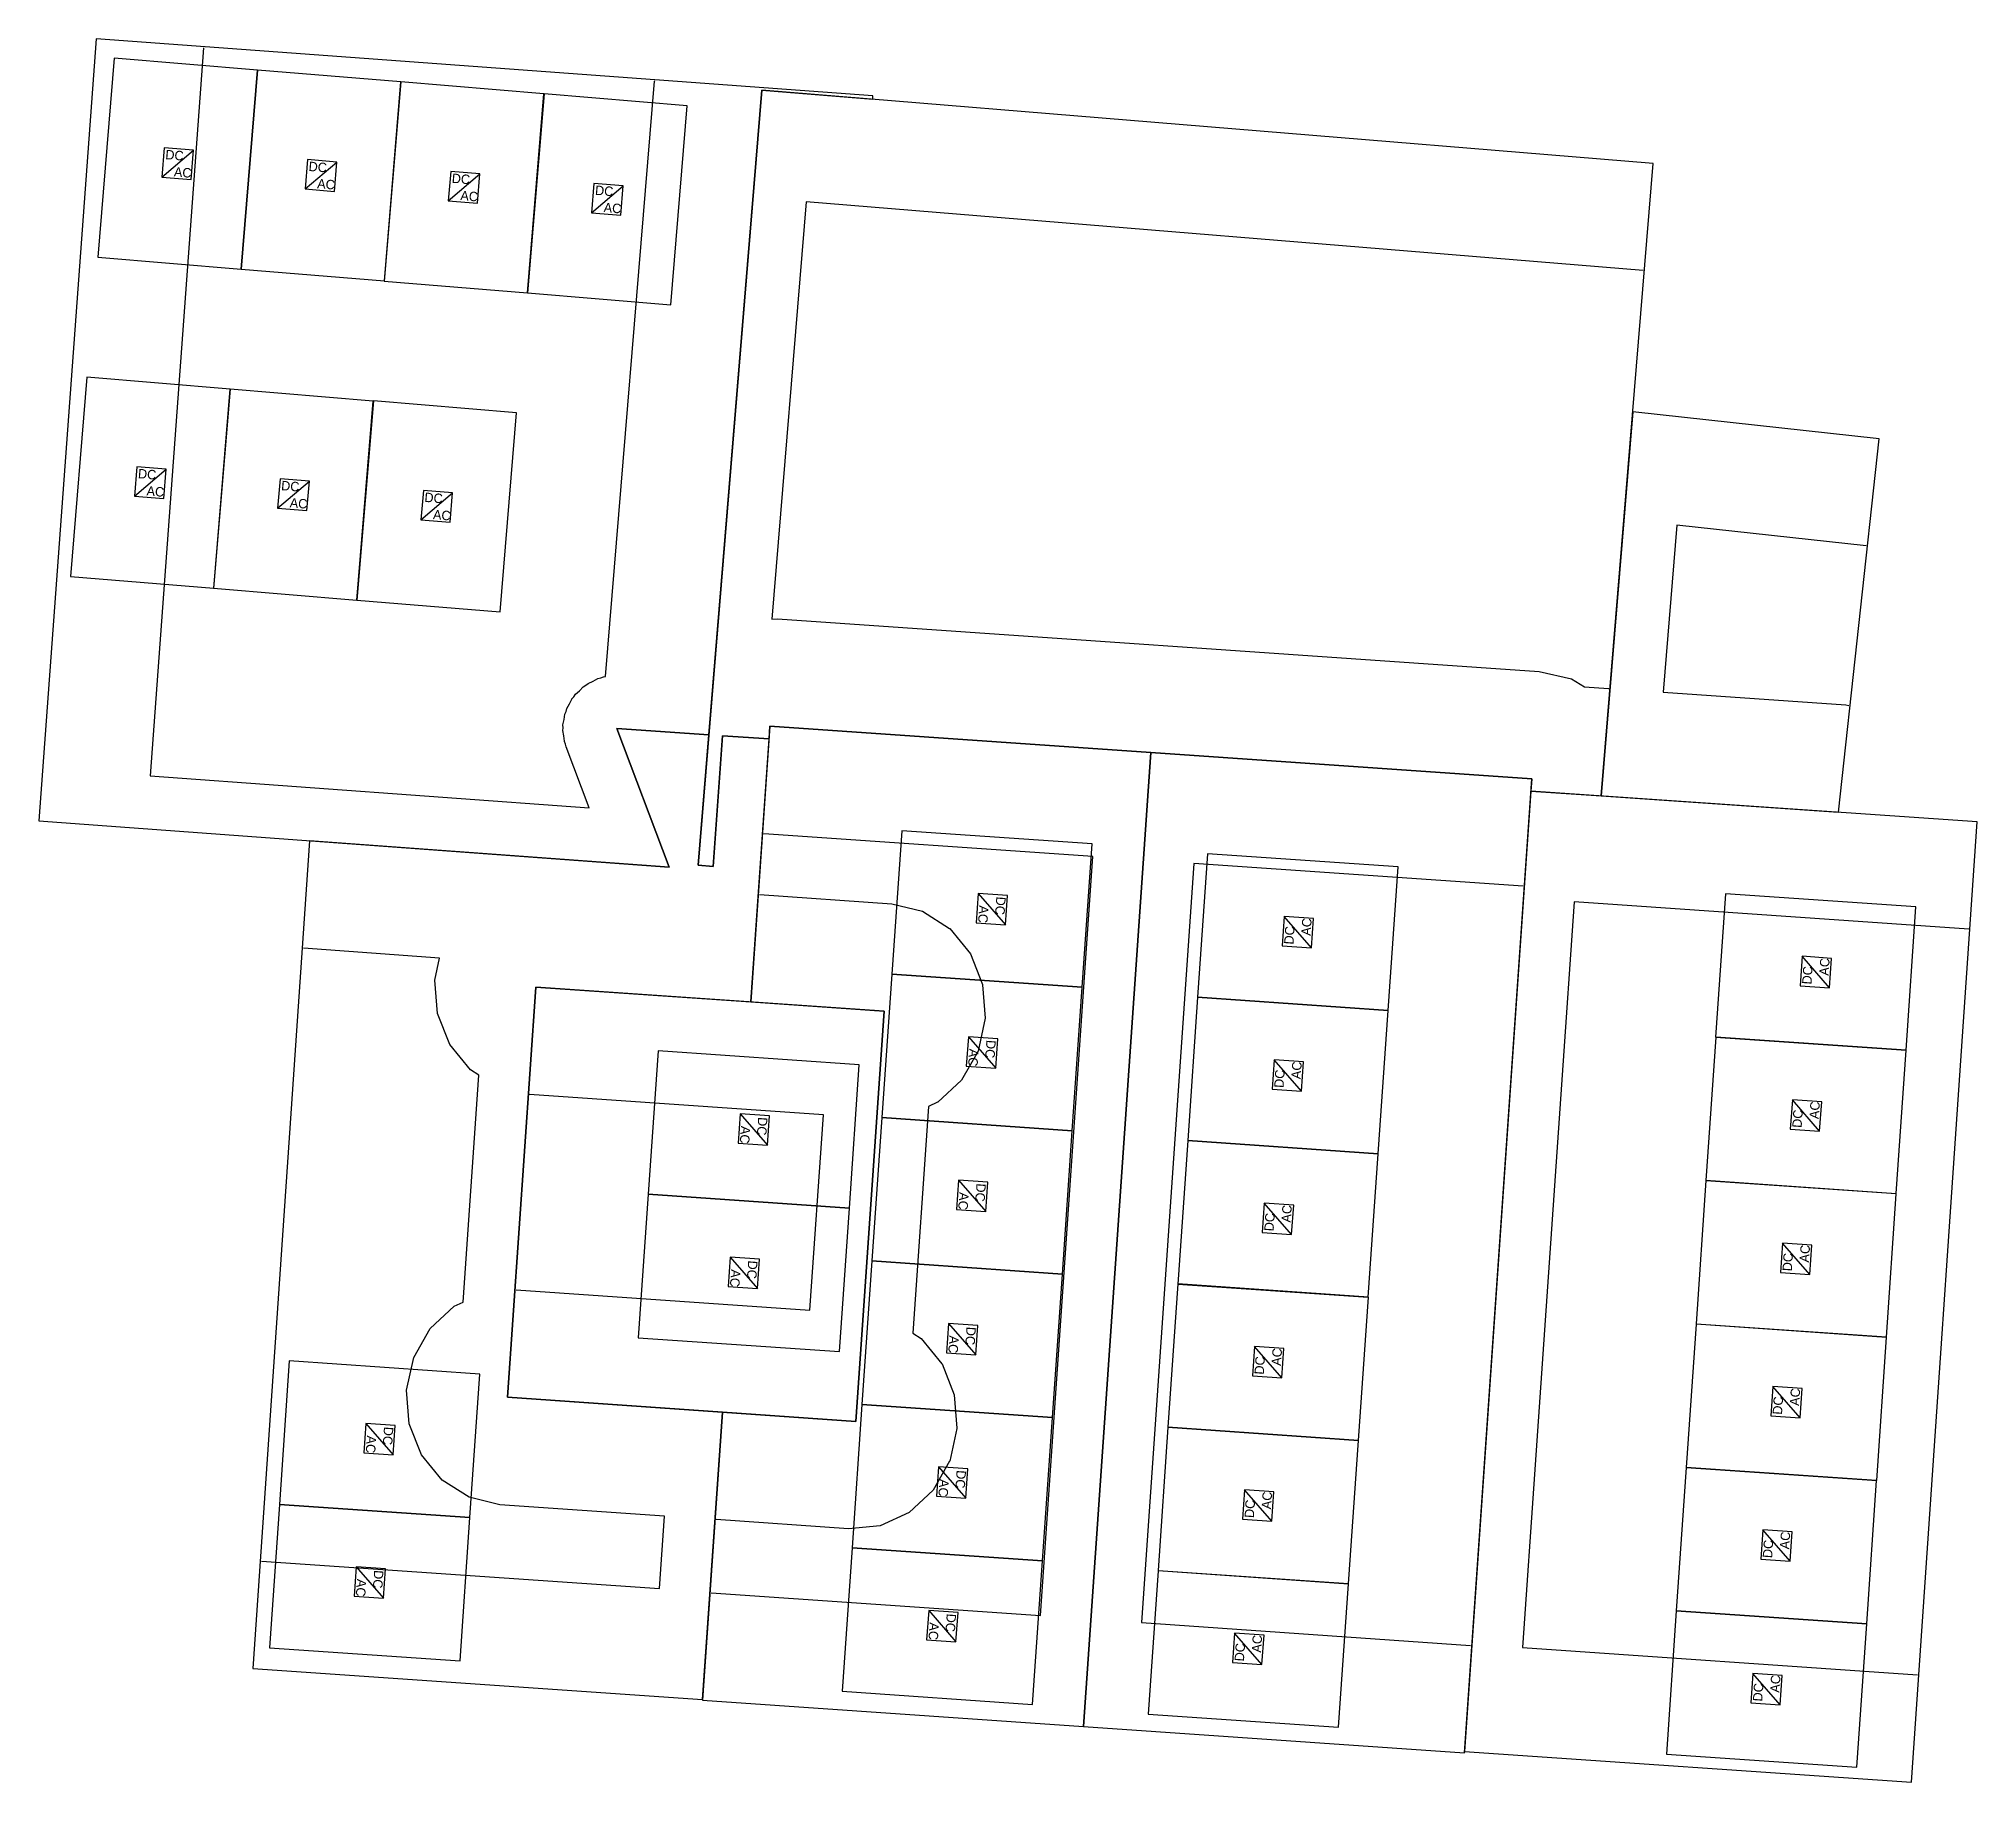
# Model space of a CAD drawing. Header units: feet. Extents: x 128.7 to 182.7, y 86.4 to 135.
import ezdxf

# ---------------------------------------------------------------- set-up
doc = ezdxf.new("R2010")
doc.units = ezdxf.units.FT
for name, color, linetype in [('Buildings', 7, 'CONTINUOUS'), ('Modules', 7, 'CONTINUOUS'), ('Setbacks', 7, 'CONTINUOUS')]:
    doc.layers.add(name, color=color, linetype=linetype)

msp = doc.modelspace()

# ---------------------------------------------------------------- linework, layer by layer
at = {"layer": 'Buildings', "color": 252}
for p, q in [((130.258, 135.026), (128.658, 113.216)), ((151.925, 133.437), (130.258, 135.026)), ((148.828, 133.597), (147.048, 111.979)), ((147.347, 115.617), (148.828, 133.597)), ((173.687, 131.55), (148.828, 133.597)), ((148.828, 133.597), (151.918, 133.343)), ((151.918, 133.343), (151.925, 133.437)), ((172.235, 113.912), (173.687, 131.55)), ((173.116, 124.618), (172.235, 113.912)), ((179.987, 123.869), (173.116, 124.618)), ((178.851, 113.458), (179.987, 123.869)), ((146.241, 111.926), (144.778, 115.793)), ((144.778, 115.793), (147.347, 115.617)), ((147.347, 115.617), (144.778, 115.793)), ((144.778, 115.793), (146.241, 111.926)), ((149.052, 115.856), (148.52, 108.165)), ((149.027, 115.502), (149.052, 115.856)), ((149.052, 115.856), (170.298, 114.387)), ((159.675, 115.121), (149.052, 115.856)), ((147.048, 111.979), (147.347, 115.617)), ((147.466, 111.945), (147.732, 115.591)), ((147.732, 115.591), (147.466, 111.945)), ((147.732, 115.591), (149.027, 115.502)), ((149.027, 115.502), (147.732, 115.591)), ((148.52, 108.165), (149.027, 115.502)), ((159.675, 115.121), (157.796, 87.958)), ((157.796, 87.958), (159.675, 115.121)), ((170.298, 114.387), (159.675, 115.121)), ((168.419, 87.223), (170.298, 114.387)), ((170.298, 114.387), (170.274, 114.046)), ((170.274, 114.046), (168.421, 87.26)), ((170.274, 114.046), (172.235, 113.912)), ((182.723, 113.193), (170.274, 114.046)), ((172.235, 113.912), (178.851, 113.458)), ((128.658, 113.216), (146.241, 111.926)), ((180.887, 86.406), (182.723, 113.193)), ((136.213, 112.662), (134.631, 89.576)), ((146.241, 111.926), (136.213, 112.662)), ((147.048, 111.979), (147.466, 111.945)), ((147.466, 111.945), (147.048, 111.979)), ((141.729, 97.142), (142.52, 108.58)), ((142.52, 108.58), (141.729, 97.142)), ((142.52, 108.58), (148.52, 108.165)), ((152.241, 107.907), (142.52, 108.58)), ((148.52, 108.165), (152.241, 107.907)), ((152.241, 107.907), (151.45, 96.469)), ((151.45, 96.469), (152.241, 107.907)), ((147.728, 96.727), (141.729, 97.142)), ((141.729, 97.142), (151.45, 96.469)), ((147.728, 96.727), (147.173, 88.693)), ((147.174, 88.716), (147.728, 96.727)), ((151.45, 96.469), (147.728, 96.727)), ((134.631, 89.576), (147.174, 88.716)), ((147.173, 88.693), (157.796, 87.958)), ((157.796, 87.958), (168.419, 87.223)), ((168.421, 87.26), (180.887, 86.406))]:
    msp.add_line(p, q, dxfattribs=at)
at = {"layer": 'Modules', "color": 254}
for p, q in [((130.764, 134.484), (130.306, 128.931)), ((134.759, 134.153), (130.764, 134.484)), ((134.3, 128.6), (134.759, 134.153)), ((134.761, 134.155), (134.302, 128.602)), ((138.755, 133.824), (134.761, 134.155)), ((138.754, 133.823), (138.295, 128.27)), ((138.297, 128.271), (138.755, 133.824)), ((142.748, 133.492), (138.754, 133.823)), ((142.29, 127.939), (142.748, 133.492)), ((142.75, 133.49), (142.291, 127.937)), ((146.745, 133.159), (142.75, 133.49)), ((146.286, 127.606), (146.745, 133.159)), ((132.157, 131.984), (132.09, 131.167)), ((132.975, 131.917), (132.157, 131.984)), ((132.09, 131.167), (132.975, 131.917)), ((132.907, 131.099), (132.975, 131.917)), ((136.154, 131.656), (136.086, 130.838)), ((136.086, 130.838), (136.971, 131.588)), ((136.971, 131.588), (136.154, 131.656)), ((136.904, 130.771), (136.971, 131.588)), ((132.09, 131.167), (132.907, 131.099)), ((136.086, 130.838), (136.904, 130.771)), ((140.147, 131.323), (140.079, 130.506)), ((140.079, 130.506), (140.964, 131.256)), ((140.964, 131.256), (140.147, 131.323)), ((140.897, 130.438), (140.964, 131.256)), ((144.143, 130.991), (144.076, 130.173)), ((144.076, 130.173), (144.96, 130.923)), ((144.96, 130.923), (144.143, 130.991)), ((144.893, 130.106), (144.96, 130.923)), ((140.079, 130.506), (140.897, 130.438)), ((144.076, 130.173), (144.893, 130.106)), ((130.306, 128.931), (134.3, 128.6)), ((134.302, 128.602), (138.297, 128.271)), ((138.295, 128.27), (142.29, 127.939)), ((142.291, 127.937), (146.286, 127.606)), ((130.001, 125.587), (129.543, 120.034)), ((133.996, 125.256), (130.001, 125.587)), ((133.994, 125.255), (133.536, 119.702)), ((133.537, 119.703), (133.996, 125.256)), ((137.989, 124.924), (133.994, 125.255)), ((137.531, 119.371), (137.989, 124.924)), ((137.991, 124.926), (137.532, 119.373)), ((141.985, 124.595), (137.991, 124.926)), ((141.527, 119.042), (141.985, 124.595)), ((131.394, 123.087), (131.327, 122.27)), ((131.327, 122.27), (132.212, 123.02)), ((132.212, 123.02), (131.394, 123.087)), ((132.144, 122.203), (132.212, 123.02)), ((135.388, 122.755), (135.32, 121.938)), ((136.205, 122.688), (135.388, 122.755)), ((131.327, 122.27), (132.144, 122.203)), ((135.32, 121.938), (136.205, 122.688)), ((136.137, 121.87), (136.205, 122.688)), ((139.384, 122.426), (139.316, 121.609)), ((139.316, 121.609), (140.201, 122.359)), ((140.201, 122.359), (139.384, 122.426)), ((140.134, 121.541), (140.201, 122.359)), ((135.32, 121.938), (136.137, 121.87)), ((139.316, 121.609), (140.134, 121.541)), ((129.543, 120.034), (133.537, 119.703)), ((133.536, 119.702), (137.531, 119.371)), ((137.532, 119.373), (141.527, 119.042)), ((152.725, 112.94), (152.448, 108.941)), ((158.037, 112.573), (152.725, 112.94)), ((157.76, 108.574), (158.037, 112.573)), ((161.256, 112.297), (160.979, 108.299)), ((166.568, 111.93), (161.256, 112.297)), ((166.292, 107.931), (166.568, 111.93)), ((154.862, 111.194), (154.805, 110.376)), ((155.68, 111.138), (154.862, 111.194)), ((154.862, 111.194), (155.623, 110.32)), ((155.623, 110.32), (155.68, 111.138)), ((175.701, 111.182), (175.427, 107.183)), ((181.014, 110.818), (175.701, 111.182)), ((154.805, 110.376), (155.623, 110.32)), ((163.393, 110.552), (163.336, 109.733)), ((164.211, 110.495), (163.393, 110.552)), ((164.155, 109.677), (163.393, 110.552)), ((164.155, 109.677), (164.211, 110.495)), ((180.74, 106.819), (181.014, 110.818)), ((163.336, 109.733), (164.155, 109.677)), ((177.839, 109.438), (177.783, 108.619)), ((178.658, 109.381), (177.839, 109.438)), ((178.602, 108.563), (177.839, 109.438)), ((178.602, 108.563), (178.658, 109.381)), ((152.448, 108.941), (152.171, 104.942)), ((157.76, 108.574), (152.448, 108.941)), ((152.448, 108.941), (157.76, 108.574)), ((157.484, 104.575), (157.76, 108.574)), ((160.979, 108.298), (160.703, 104.299)), ((160.979, 108.299), (166.292, 107.931)), ((166.291, 107.931), (160.979, 108.298)), ((177.783, 108.619), (178.602, 108.563)), ((166.015, 103.932), (166.291, 107.931)), ((154.585, 107.195), (154.528, 106.377)), ((155.403, 107.139), (154.585, 107.195)), ((154.585, 107.195), (155.347, 106.32)), ((155.347, 106.32), (155.403, 107.139)), ((175.428, 107.183), (175.153, 103.184)), ((175.427, 107.183), (180.74, 106.819)), ((180.74, 106.819), (175.428, 107.183)), ((145.931, 106.8), (145.655, 102.801)), ((151.542, 106.412), (145.931, 106.8)), ((163.116, 106.553), (163.06, 105.734)), ((163.934, 106.496), (163.116, 106.553)), ((163.878, 105.678), (163.116, 106.553)), ((180.466, 102.82), (180.74, 106.819)), ((151.266, 102.413), (151.542, 106.412)), ((154.528, 106.377), (155.347, 106.32)), ((163.878, 105.678), (163.934, 106.496)), ((163.06, 105.734), (163.878, 105.678)), ((177.566, 105.438), (177.51, 104.62)), ((178.384, 105.382), (177.566, 105.438)), ((178.328, 104.564), (177.566, 105.438)), ((148.218, 105.044), (148.161, 104.226)), ((149.036, 104.988), (148.218, 105.044)), ((148.218, 105.044), (148.98, 104.169)), ((148.98, 104.169), (149.036, 104.988)), ((152.171, 104.942), (151.895, 100.943)), ((157.483, 104.574), (152.171, 104.942)), ((152.171, 104.942), (157.484, 104.575)), ((178.328, 104.564), (178.384, 105.382)), ((157.207, 100.576), (157.483, 104.574)), ((177.51, 104.62), (178.328, 104.564)), ((148.161, 104.226), (148.98, 104.169)), ((160.702, 104.299), (160.426, 100.3)), ((166.015, 103.932), (160.702, 104.299)), ((160.703, 104.299), (166.015, 103.932)), ((165.738, 99.933), (166.015, 103.932)), ((145.655, 102.801), (145.378, 98.802)), ((145.655, 102.801), (151.266, 102.413)), ((151.266, 102.413), (145.655, 102.801)), ((154.308, 103.196), (154.252, 102.378)), ((155.126, 103.14), (154.308, 103.196)), ((154.308, 103.196), (155.07, 102.321)), ((155.07, 102.321), (155.126, 103.14)), ((175.154, 103.183), (174.88, 99.185)), ((175.153, 103.184), (180.466, 102.82)), ((180.466, 102.819), (175.154, 103.183)), ((180.192, 98.82), (180.466, 102.819)), ((150.989, 98.414), (151.266, 102.413)), ((154.252, 102.378), (155.07, 102.321)), ((162.839, 102.553), (162.783, 101.735)), ((163.658, 102.497), (162.839, 102.553)), ((163.601, 101.678), (162.839, 102.553)), ((163.601, 101.678), (163.658, 102.497)), ((162.783, 101.735), (163.601, 101.678)), ((177.292, 101.439), (177.236, 100.621)), ((178.11, 101.383), (177.292, 101.439)), ((178.054, 100.565), (177.292, 101.439)), ((178.054, 100.565), (178.11, 101.383)), ((147.941, 101.045), (147.885, 100.227)), ((148.759, 100.988), (147.941, 101.045)), ((147.941, 101.045), (148.703, 100.17)), ((148.703, 100.17), (148.759, 100.988)), ((151.895, 100.943), (151.618, 96.944)), ((157.207, 100.575), (151.895, 100.943)), ((151.895, 100.943), (157.207, 100.576)), ((156.93, 96.576), (157.207, 100.575)), ((177.236, 100.621), (178.054, 100.565)), ((147.885, 100.227), (148.703, 100.17)), ((160.429, 100.304), (160.152, 96.305)), ((160.426, 100.3), (165.738, 99.933)), ((165.741, 99.936), (160.429, 100.304)), ((165.464, 95.937), (165.741, 99.936)), ((154.032, 99.197), (153.975, 98.379)), ((154.85, 99.14), (154.032, 99.197)), ((154.032, 99.197), (154.793, 98.322)), ((154.793, 98.322), (154.85, 99.14)), ((174.88, 99.184), (174.606, 95.185)), ((174.88, 99.185), (180.192, 98.82)), ((180.192, 98.82), (174.88, 99.184)), ((145.378, 98.802), (150.989, 98.414)), ((162.566, 98.558), (162.509, 97.74)), ((163.384, 98.501), (162.566, 98.558)), ((163.327, 97.683), (162.566, 98.558)), ((163.327, 97.683), (163.384, 98.501)), ((179.918, 94.821), (180.192, 98.82)), ((135.646, 98.154), (135.372, 94.155)), ((140.959, 97.79), (135.646, 98.154)), ((153.975, 98.379), (154.793, 98.322)), ((140.685, 93.791), (140.959, 97.79)), ((162.509, 97.74), (163.327, 97.683)), ((177.018, 97.44), (176.962, 96.622)), ((177.836, 97.384), (177.018, 97.44)), ((177.78, 96.566), (177.018, 97.44)), ((177.78, 96.566), (177.836, 97.384)), ((151.618, 96.943), (151.341, 92.945)), ((151.618, 96.944), (156.93, 96.576)), ((156.93, 96.576), (151.618, 96.943)), ((137.784, 96.41), (137.728, 95.592)), ((138.603, 96.354), (137.784, 96.41)), ((137.784, 96.41), (138.547, 95.536)), ((138.547, 95.536), (138.603, 96.354)), ((156.653, 92.577), (156.93, 96.576)), ((160.152, 96.304), (159.875, 92.306)), ((160.152, 96.305), (165.464, 95.937)), ((165.464, 95.937), (160.152, 96.304)), ((176.962, 96.622), (177.78, 96.566)), ((165.188, 91.938), (165.464, 95.937)), ((137.728, 95.592), (138.547, 95.536)), ((153.755, 95.198), (153.698, 94.38)), ((154.573, 95.141), (153.755, 95.198)), ((153.755, 95.198), (154.516, 94.323)), ((174.603, 95.185), (174.329, 91.186)), ((179.916, 94.821), (174.603, 95.185)), ((174.606, 95.185), (179.918, 94.821)), ((154.516, 94.323), (154.573, 95.141)), ((179.642, 90.822), (179.916, 94.821)), ((135.37, 94.155), (135.096, 90.156)), ((140.682, 93.791), (135.37, 94.155)), ((135.372, 94.155), (140.685, 93.791)), ((153.698, 94.38), (154.516, 94.323)), ((162.289, 94.559), (162.232, 93.74)), ((163.107, 94.502), (162.289, 94.559)), ((163.051, 93.684), (162.289, 94.559)), ((163.051, 93.684), (163.107, 94.502)), ((140.408, 89.792), (140.682, 93.791)), ((162.232, 93.74), (163.051, 93.684)), ((176.741, 93.441), (176.685, 92.623)), ((177.56, 93.385), (176.741, 93.441)), ((177.504, 92.566), (176.741, 93.441)), ((177.504, 92.566), (177.56, 93.385)), ((151.341, 92.944), (151.065, 88.946)), ((151.341, 92.945), (156.653, 92.577)), ((156.653, 92.577), (151.341, 92.944)), ((156.377, 88.578), (156.653, 92.577)), ((176.685, 92.623), (177.504, 92.566)), ((137.508, 92.411), (137.452, 91.593)), ((138.326, 92.355), (137.508, 92.411)), ((137.508, 92.411), (138.27, 91.537)), ((138.27, 91.537), (138.326, 92.355)), ((159.875, 92.305), (159.599, 88.306)), ((159.875, 92.306), (165.188, 91.938)), ((165.188, 91.938), (159.875, 92.305)), ((164.911, 87.939), (165.188, 91.938)), ((137.452, 91.593), (138.27, 91.537)), ((153.478, 91.199), (153.422, 90.38)), ((154.296, 91.142), (153.478, 91.199)), ((153.478, 91.199), (154.24, 90.324)), ((154.24, 90.324), (154.296, 91.142)), ((174.329, 91.186), (174.055, 87.187)), ((174.329, 91.186), (179.642, 90.822)), ((179.642, 90.822), (174.329, 91.186)), ((153.422, 90.38), (154.24, 90.324)), ((162.012, 90.559), (161.956, 89.741)), ((162.831, 90.503), (162.012, 90.559)), ((162.774, 89.685), (162.012, 90.559)), ((162.774, 89.685), (162.831, 90.503)), ((179.368, 86.823), (179.642, 90.822)), ((135.096, 90.156), (140.408, 89.792)), ((161.956, 89.741), (162.774, 89.685)), ((176.468, 89.442), (176.411, 88.623)), ((177.286, 89.386), (176.468, 89.442)), ((177.23, 88.567), (176.468, 89.442)), ((177.23, 88.567), (177.286, 89.386)), ((151.065, 88.946), (156.377, 88.578)), ((159.599, 88.306), (164.911, 87.939)), ((176.411, 88.623), (177.23, 88.567)), ((174.055, 87.187), (179.368, 86.823))]:
    msp.add_line(p, q, dxfattribs=at)
at = {"layer": 'Setbacks', "color": 2}
for p, q in [((133.251, 134.774), (131.762, 114.475)), ((144.467, 117.237), (145.834, 133.843)), ((145.834, 133.843), (145.836, 133.85)), ((145.834, 133.843), (145.834, 133.843)), ((150.059, 130.482), (149.1, 118.838)), ((173.408, 128.56), (150.059, 130.482)), ((174.344, 121.463), (173.961, 116.804)), ((179.628, 120.887), (174.344, 121.463)), ((149.1, 118.838), (149.259, 118.852)), ((149.259, 118.852), (149.26, 118.852)), ((149.26, 118.852), (170.506, 117.383)), ((170.506, 117.383), (170.507, 117.383)), ((170.507, 117.383), (171.409, 117.173)), ((143.625, 116.746), (143.739, 116.845)), ((143.739, 116.845), (143.842, 116.955)), ((143.842, 116.955), (143.843, 116.956)), ((143.843, 116.956), (143.916, 116.996)), ((143.843, 116.956), (143.843, 116.956)), ((143.916, 116.996), (143.978, 117.05)), ((143.978, 117.05), (143.978, 117.05)), ((143.978, 117.05), (143.979, 117.05)), ((143.979, 117.05), (144.119, 117.109)), ((144.119, 117.109), (144.252, 117.183)), ((144.252, 117.183), (144.252, 117.183)), ((144.252, 117.183), (144.253, 117.183)), ((144.253, 117.183), (144.334, 117.2)), ((144.334, 117.2), (144.41, 117.232)), ((144.41, 117.232), (144.411, 117.232)), ((144.411, 117.232), (144.467, 117.237)), ((144.411, 117.232), (144.411, 117.232)), ((171.409, 117.173), (171.409, 117.173)), ((171.409, 117.173), (171.41, 117.173)), ((171.41, 117.173), (171.77, 116.954)), ((171.77, 116.954), (172.441, 116.908)), ((172.441, 116.908), (172.442, 116.908)), ((172.442, 116.908), (172.448, 116.906)), ((173.961, 116.804), (179.06, 116.454)), ((143.33, 116.193), (143.364, 116.268)), ((143.364, 116.268), (143.383, 116.347)), ((143.383, 116.348), (143.461, 116.477)), ((143.383, 116.347), (143.383, 116.348)), ((143.383, 116.348), (143.383, 116.348)), ((143.461, 116.477), (143.525, 116.614)), ((143.525, 116.615), (143.581, 116.675)), ((143.525, 116.614), (143.525, 116.615)), ((143.525, 116.614), (143.525, 116.614)), ((143.581, 116.675), (143.624, 116.745)), ((143.624, 116.745), (143.624, 116.746)), ((143.624, 116.746), (143.625, 116.746)), ((179.06, 116.454), (179.06, 116.454)), ((179.06, 116.454), (179.143, 116.435)), ((143.276, 115.732), (143.286, 115.814)), ((143.276, 115.731), (143.276, 115.732)), ((143.276, 115.732), (143.276, 115.732)), ((143.307, 115.584), (143.276, 115.731)), ((143.278, 115.896), (143.312, 116.043)), ((143.278, 115.895), (143.278, 115.896)), ((143.278, 115.896), (143.278, 115.896)), ((143.286, 115.814), (143.278, 115.895)), ((143.312, 116.043), (143.33, 116.192)), ((143.33, 116.192), (143.33, 116.193)), ((143.33, 116.193), (143.33, 116.193)), ((143.32, 115.434), (143.307, 115.584)), ((143.321, 115.433), (143.32, 115.434)), ((143.32, 115.434), (143.32, 115.434)), ((143.353, 115.358), (143.321, 115.433)), ((143.37, 115.278), (143.353, 115.358)), ((143.37, 115.277), (143.37, 115.278)), ((144.013, 113.576), (143.37, 115.277)), ((131.762, 114.475), (144.013, 113.576)), ((158.058, 112.223), (148.877, 112.858)), ((156.594, 91.052), (158.058, 112.223)), ((160.877, 112.028), (159.412, 90.857)), ((170.058, 111.393), (160.877, 112.028)), ((148.759, 111.159), (152.448, 110.903)), ((152.448, 110.903), (152.449, 110.903)), ((152.449, 110.903), (153.308, 110.697)), ((171.477, 110.953), (170.038, 90.16)), ((182.485, 110.199), (171.477, 110.953)), ((153.308, 110.697), (153.308, 110.697)), ((153.308, 110.697), (153.309, 110.696)), ((153.309, 110.696), (154.063, 110.217)), ((154.063, 110.217), (154.064, 110.217)), ((154.064, 110.217), (154.064, 110.216)), ((154.064, 110.216), (154.64, 109.511)), ((139.839, 109.385), (136.041, 109.663)), ((139.705, 108.775), (139.839, 109.385)), ((154.64, 109.511), (154.641, 109.511)), ((154.641, 109.511), (154.641, 109.51)), ((154.641, 109.51), (154.983, 108.648)), ((139.705, 108.774), (139.705, 108.775)), ((139.778, 107.84), (139.705, 108.774)), ((139.705, 108.774), (139.705, 108.774)), ((154.983, 108.648), (154.983, 108.648)), ((154.983, 108.648), (154.983, 108.647)), ((154.983, 108.647), (155.056, 107.713)), ((139.778, 107.839), (139.778, 107.84)), ((139.779, 107.839), (139.778, 107.839)), ((140.12, 106.977), (139.779, 107.839)), ((155.056, 107.712), (154.855, 106.797)), ((155.056, 107.713), (155.056, 107.713)), ((155.056, 107.713), (155.056, 107.712)), ((140.121, 106.976), (140.12, 106.977)), ((140.697, 106.271), (140.121, 106.976)), ((140.121, 106.976), (140.121, 106.976)), ((154.854, 106.796), (154.397, 105.989)), ((154.855, 106.796), (154.854, 106.796)), ((154.855, 106.797), (154.855, 106.796)), ((140.496, 99.796), (140.934, 106.12)), ((140.698, 106.27), (140.697, 106.271)), ((140.934, 106.12), (140.698, 106.27)), ((140.698, 106.27), (140.698, 106.27)), ((154.397, 105.988), (153.729, 105.369)), ((154.397, 105.989), (154.397, 105.989)), ((154.397, 105.989), (154.397, 105.988)), ((150.545, 105.014), (142.346, 105.581)), ((150.168, 99.568), (150.545, 105.014)), ((153.473, 105.253), (153.036, 98.929)), ((153.728, 105.369), (153.473, 105.253)), ((153.729, 105.369), (153.728, 105.369)), ((153.728, 105.369), (153.728, 105.369)), ((141.969, 100.135), (150.168, 99.568)), ((139.573, 99.061), (140.241, 99.68)), ((140.241, 99.68), (140.241, 99.68)), ((140.241, 99.68), (140.242, 99.68)), ((140.242, 99.68), (140.496, 99.796)), ((139.115, 98.253), (139.573, 99.06)), ((139.573, 99.06), (139.573, 99.061)), ((139.573, 99.06), (139.573, 99.06)), ((153.036, 98.929), (153.272, 98.779)), ((153.272, 98.779), (153.272, 98.779)), ((153.272, 98.779), (153.273, 98.778)), ((153.273, 98.778), (153.849, 98.073)), ((138.913, 97.337), (139.115, 98.252)), ((139.115, 98.252), (139.115, 98.253)), ((139.115, 98.253), (139.115, 98.253)), ((153.849, 98.073), (153.849, 98.073)), ((153.849, 98.073), (153.85, 98.072)), ((153.85, 98.072), (154.191, 97.21)), ((138.913, 97.336), (138.913, 97.337)), ((138.987, 96.402), (138.913, 97.336)), ((138.913, 97.336), (138.913, 97.336)), ((154.191, 97.21), (154.192, 97.21)), ((154.192, 97.21), (154.192, 97.209)), ((154.192, 97.209), (154.265, 96.275)), ((138.987, 96.401), (138.987, 96.402)), ((139.329, 95.539), (138.987, 96.401)), ((138.987, 96.401), (138.987, 96.401)), ((154.265, 96.274), (154.064, 95.359)), ((154.265, 96.275), (154.265, 96.274)), ((154.265, 96.274), (154.265, 96.274)), ((139.329, 95.538), (139.329, 95.539)), ((139.33, 95.538), (139.329, 95.538)), ((139.906, 94.833), (139.33, 95.538)), ((154.063, 95.358), (153.606, 94.551)), ((154.064, 95.359), (154.063, 95.358)), ((154.063, 95.358), (154.063, 95.358)), ((139.907, 94.832), (139.906, 94.833)), ((140.662, 94.353), (139.907, 94.832)), ((139.907, 94.832), (139.907, 94.832)), ((140.662, 94.352), (140.662, 94.353)), ((140.663, 94.352), (140.662, 94.352)), ((141.522, 94.146), (140.663, 94.352)), ((141.522, 94.145), (141.522, 94.146)), ((146.112, 93.828), (141.522, 94.145)), ((153.605, 94.55), (152.938, 93.931)), ((153.606, 94.551), (153.605, 94.55)), ((153.606, 94.551), (153.606, 94.551)), ((145.972, 91.809), (146.112, 93.828)), ((151.242, 93.473), (147.554, 93.728)), ((152.122, 93.559), (151.243, 93.473)), ((152.123, 93.56), (152.122, 93.559)), ((152.937, 93.931), (152.123, 93.56)), ((152.123, 93.56), (152.123, 93.56)), ((152.938, 93.931), (152.937, 93.931)), ((152.937, 93.931), (152.937, 93.931)), ((151.243, 93.473), (151.242, 93.473)), ((134.869, 92.57), (145.972, 91.809)), ((147.413, 91.687), (156.594, 91.052)), ((159.412, 90.857), (168.593, 90.222)), ((170.038, 90.16), (181.06, 89.404))]:
    msp.add_line(p, q, dxfattribs=at)

# ---------------------------------------------------------------- texts
at = {"layer": 'Modules'}
for s, rotation, p in [('DC', -4.7205, (132.181, 131.67)), ('AC', -4.7205, (132.421, 131.189)), ('DC', -4.7205, (136.177, 131.341)), ('AC', -4.7205, (136.417, 130.86)), ('DC', -4.7205, (140.17, 131.009)), ('DC', -4.7205, (144.166, 130.676)), ('AC', -4.7205, (140.41, 130.528)), ('AC', -4.7205, (144.407, 130.195)), ('DC', -4.7205, (131.418, 122.773)), ('AC', -4.7205, (131.658, 122.292)), ('DC', -4.7205, (135.411, 122.44)), ('AC', -4.7205, (135.651, 121.96)), ('DC', -4.7205, (139.407, 122.112)), ('AC', -4.7205, (139.647, 121.631)), ('AC', -93.9569, (154.888, 110.864)), ('DC', -93.9569, (155.366, 111.11)), ('AC', 86.0431, (164.128, 110.008)), ('DC', 86.0431, (163.651, 109.761)), ('AC', 86.0798, (178.575, 108.894)), ('DC', 86.0798, (178.098, 108.647)), ('DC', -93.9569, (155.089, 107.111)), ('AC', -93.9569, (154.611, 106.865)), ('DC', 86.0431, (163.374, 105.762)), ('AC', 86.0431, (163.851, 106.008)), ('DC', -93.9569, (148.722, 104.96)), ('DC', 86.0798, (177.824, 104.648)), ('AC', 86.0798, (178.301, 104.895)), ('AC', -93.9569, (148.244, 104.713)), ('AC', -93.9569, (154.335, 102.865)), ('DC', -93.9569, (154.812, 103.112)), ('DC', 86.0431, (163.097, 101.763)), ('AC', 86.0431, (163.575, 102.009)), ('DC', 86.0798, (177.55, 100.649)), ('AC', 86.0798, (178.027, 100.895)), ('AC', -93.9569, (147.968, 100.714)), ('DC', -93.9569, (148.445, 100.961)), ('DC', -93.9569, (154.535, 99.113)), ('AC', -93.9569, (154.058, 98.866)), ('AC', 86.0431, (163.301, 98.014)), ('DC', 86.0431, (162.823, 97.767)), ('AC', 86.0798, (177.754, 96.896)), ('DC', 86.0798, (177.276, 96.649)), ('DC', -93.9202, (138.288, 96.326)), ('AC', -93.9202, (137.811, 96.079)), ('AC', -93.9569, (153.781, 94.867)), ('DC', -93.9569, (154.259, 95.114)), ('DC', 86.0431, (162.547, 93.768)), ('AC', 86.0431, (163.024, 94.014)), ('DC', 86.0798, (177, 92.65)), ('AC', 86.0798, (177.477, 92.897)), ('AC', -93.9202, (137.534, 92.08)), ('DC', -93.9202, (138.012, 92.327)), ('AC', -93.9569, (153.505, 90.868)), ('DC', -93.9569, (153.982, 91.114)), ('AC', 86.0431, (162.747, 90.015)), ('DC', 86.0431, (162.27, 89.769)), ('AC', 86.0798, (177.203, 88.898)), ('DC', 86.0798, (176.726, 88.651))]:
    msp.add_text(s, height=0.2625, rotation=rotation, dxfattribs=at).set_placement(p)

doc.saveas('drawing.dxf')
